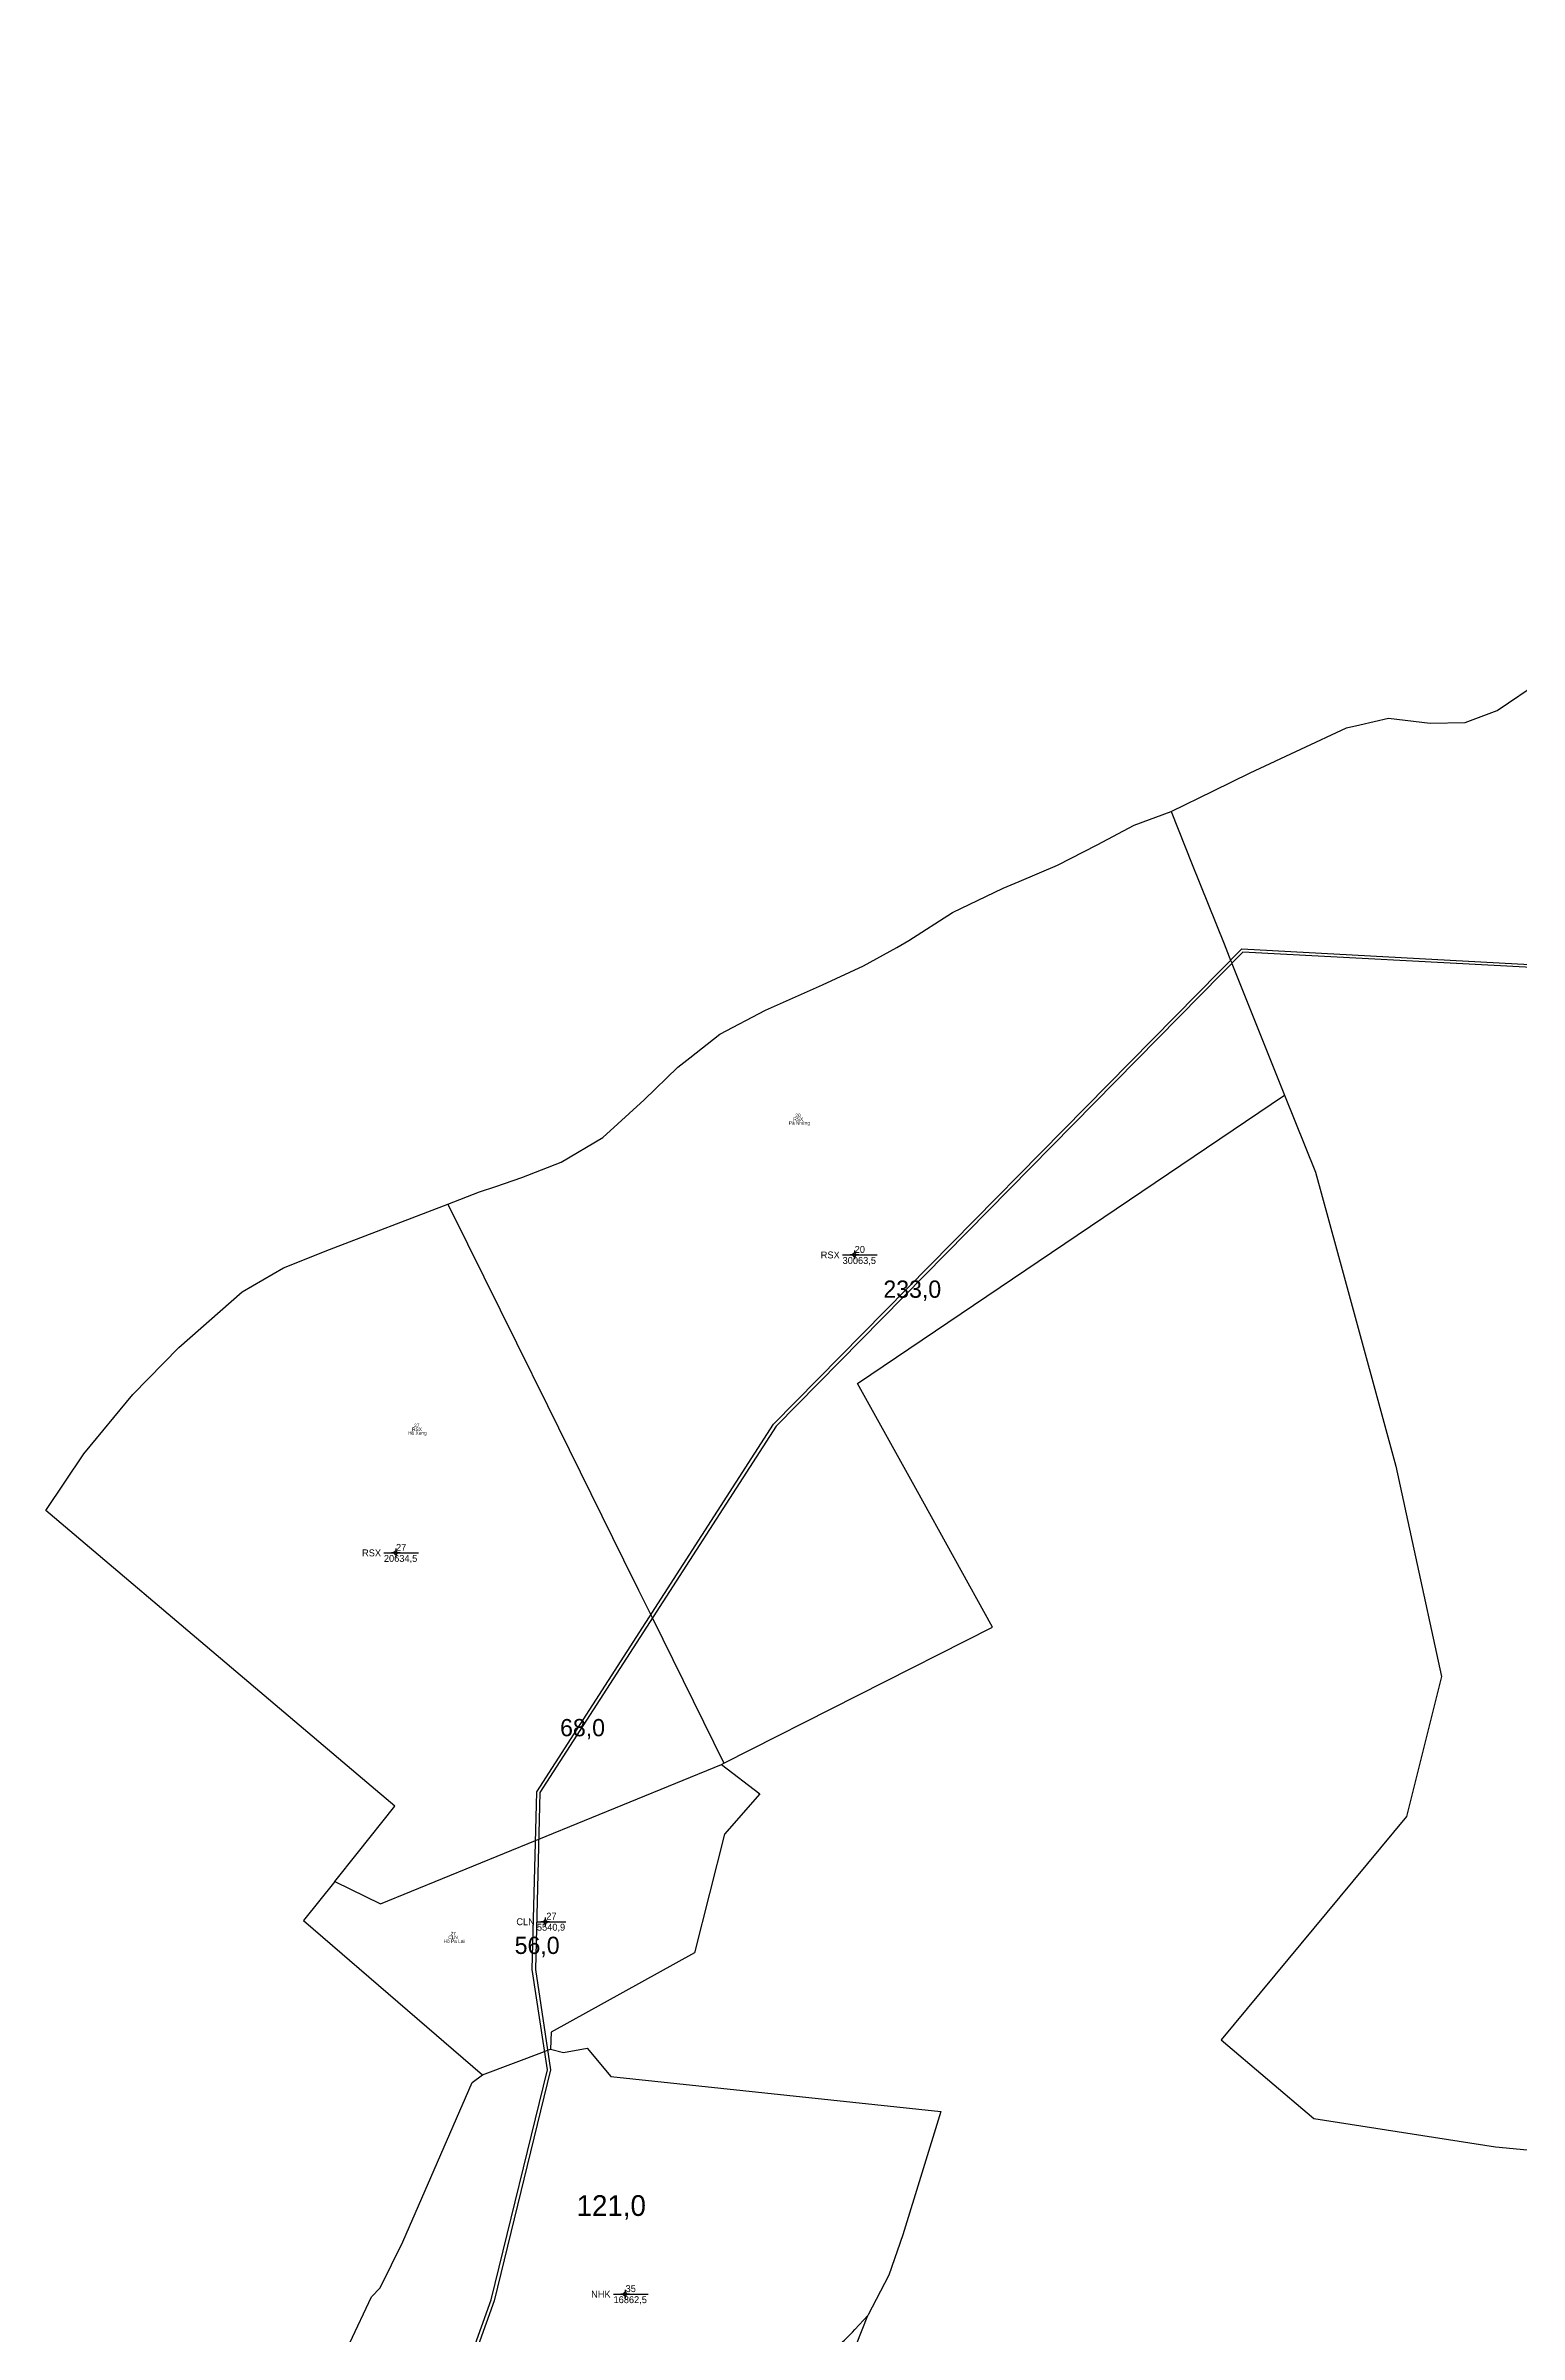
# Model space of a CAD drawing. Extents: x 550269 to 552515, y 1824424 to 1825726.
# Drawn here: x 551560 to 551987, y 1824999 to 1825662 of the extents above; entities that cross this region are included whole.
import ezdxf

# ---------------------------------------------------------------- set-up
doc = ezdxf.new("R2010")
doc.units = 0
for name, color, linetype in [('Level 10', 7, 'Continuous'), ('Level 11', 7, 'Continuous'), ('Level 13', 7, 'Continuous'), ('Level 15', 7, 'Continuous'), ('Level 2', 7, 'Continuous'), ('Level 30', 7, 'Continuous'), ('Level 4', 7, 'Continuous'), ('Level 5', 7, 'Continuous'), ('Level 6', 7, 'Continuous')]:
    doc.layers.add(name, color=color, linetype=linetype)

msp = doc.modelspace()

# ---------------------------------------------------------------- linework, layer by layer
at = {"layer": 'Level 10'}
for p, q in [((551755.65, 1825164.44), (551756.33, 1825164.78)), ((551794.76, 1824996.47), (551798.01, 1825004.85))]:
    msp.add_line(p, q, dxfattribs=at)
for points in [[(551885.83, 1825440.42), (551898.08, 1825446.4), (551908.75, 1825451.64), (551923.41, 1825458.45), (551936.6, 1825464.67), (551940.52, 1825465.56), (551948.8, 1825467.45), (551960.91, 1825466.04), (551971.04, 1825466.22), (551980.25, 1825469.63), (551993.16, 1825478.33), (552001.32, 1825484.81), (552011.48, 1825499.45)], [(551676.38, 1825326.73), (551685.51, 1825330.22), (551690.26, 1825331.83), (551697.82, 1825334.4), (551709.13, 1825338.88), (551721.25, 1825345.96), (551733.22, 1825356.91), (551742.99, 1825366.36), (551746.42, 1825369.07), (551755.11, 1825375.94), (551768.36, 1825382.87), (551784.91, 1825390.17), (551796.79, 1825395.69), (551806.41, 1825401.07), (551809.87, 1825403.01), (551822.57, 1825411.13), (551837.19, 1825418.21), (551841.84, 1825420.17), (551852.98, 1825424.87), (551864.41, 1825430.75), (551875.16, 1825436.42), (551885.83, 1825440.42)], [(551885.83, 1825440.42), (551891.97, 1825425.09), (551901.2, 1825402.06), (551902.68, 1825398.37), (551903.08, 1825397.36), (551903.32, 1825396.76), (551903.45, 1825396.43), (551918.73, 1825358.3)], [(551756.33, 1825164.78), (551834.11, 1825204.18), (551811.87, 1825244.33), (551795.02, 1825274.75), (551918.73, 1825358.3)], [(551918.73, 1825358.3), (551927.67, 1825335.98), (551935.69, 1825306.67), (551950.98, 1825250.77), (551956.17, 1825226.81), (551964.16, 1825189.92), (551954.02, 1825149.34), (551900.32, 1825084.63), (551927.16, 1825061.9), (551979.81, 1825053.63), (552045.88, 1825047.44), (552115.23, 1825036.21), (552156.49, 1825024.66), (552231.17, 1825002.32)], [(551643.63, 1825130.53), (551650.05, 1825138.58), (551660.99, 1825152.3), (551652.86, 1825159.19), (551616.2, 1825190.27), (551559.89, 1825238.01), (551570.95, 1825254.37), (551585.12, 1825271.55), (551598.45, 1825285.16), (551616.78, 1825301.28), (551628.78, 1825308.21), (551642.07, 1825313.61), (551676.38, 1825326.73)], [(551676.38, 1825326.73), (551682.05, 1825315.25), (551696.21, 1825286.57), (551705.19, 1825268.37), (551727.24, 1825223.7), (551731.58, 1825214.92), (551735.11, 1825207.76), (551735.4, 1825207.18), (551735.59, 1825206.8), (551756.33, 1825164.78)], [(551643.63, 1825130.53), (551656.84, 1825124.05), (551701.74, 1825142.4), (551702.66, 1825142.78), (551755.65, 1825164.44)], [(551755.65, 1825164.44), (551766.74, 1825155.9), (551756.53, 1825144.23), (551747.78, 1825109.85), (551706.31, 1825086.84), (551706.04, 1825081.91)], [(551643.63, 1825130.53), (551634.59, 1825119.2), (551686.43, 1825074.48)], [(551686.43, 1825074.48), (551704.39, 1825081.28), (551705.26, 1825081.62), (551706.04, 1825081.91)], [(551706.04, 1825081.91), (551709.89, 1825081.02), (551716.7, 1825082.27), (551723.6, 1825074), (551819.19, 1825063.95), (551808.17, 1825028.21), (551804.09, 1825016.54), (551798.01, 1825004.85)], [(551643.09, 1824982.56), (551647.95, 1824996.87), (551654.25, 1825010.24), (551656.74, 1825012.84), (551663.27, 1825026.2), (551683.38, 1825072.29), (551686.43, 1825074.48)], [(551724.56, 1824919.89), (551744.7, 1824944.84), (551775.59, 1824979.95), (551784.1, 1824991.63), (551791.24, 1824997.7), (551793.52, 1825000), (551794.24, 1825000.72), (551798.01, 1825004.85)]]:
    msp.add_lwpolyline(points, dxfattribs=at)
at = {"layer": 'Level 11'}
for p, q in [((551794.12, 1825312.61), (551793.5, 1825311.98)), ((551794.12, 1825313.23), (551794.12, 1825312.61)), ((551794.75, 1825311.98), (551794.12, 1825312.61)), ((551793.5, 1825311.98), (551792.87, 1825311.98)), ((551793.5, 1825311.98), (551794.12, 1825311.36)), ((551794.12, 1825311.36), (551794.75, 1825311.98)), ((551794.12, 1825311.36), (551794.12, 1825310.73)), ((551795.37, 1825311.98), (551794.75, 1825311.98)), ((551661.26, 1825226.94), (551661.26, 1825226.31)), ((551660.64, 1825225.69), (551660.01, 1825225.69)), ((551661.26, 1825226.31), (551660.64, 1825225.69)), ((551660.64, 1825225.69), (551661.26, 1825225.06)), ((551661.89, 1825225.69), (551661.26, 1825226.31)), ((551661.26, 1825225.06), (551661.89, 1825225.69)), ((551661.26, 1825225.06), (551661.26, 1825224.44)), ((551662.51, 1825225.69), (551661.89, 1825225.69)), ((551703.96, 1825118.87), (551703.33, 1825118.87)), ((551704.58, 1825119.49), (551703.96, 1825118.87)), ((551703.96, 1825118.87), (551704.58, 1825118.24)), ((551704.58, 1825120.12), (551704.58, 1825119.49)), ((551705.21, 1825118.87), (551704.58, 1825119.49)), ((551704.58, 1825118.24), (551705.21, 1825118.87)), ((551704.58, 1825118.24), (551704.58, 1825117.62)), ((551705.83, 1825118.87), (551705.21, 1825118.87)), ((551727.06, 1825011), (551726.44, 1825011)), ((551727.69, 1825011.63), (551727.06, 1825011)), ((551727.06, 1825011), (551727.69, 1825010.38)), ((551727.69, 1825012.25), (551727.69, 1825011.63)), ((551728.31, 1825011), (551727.69, 1825011.63)), ((551727.69, 1825010.38), (551728.31, 1825011)), ((551727.69, 1825010.38), (551727.69, 1825009.75)), ((551728.94, 1825011), (551728.31, 1825011))]:
    msp.add_line(p, q, dxfattribs=at)
for centre in [(551794.12, 1825311.98), (551661.26, 1825225.69), (551704.58, 1825118.87), (551727.69, 1825011)]:
    msp.add_circle(centre, 0.15, dxfattribs=at)
at = {"layer": 'Level 13'}
for p, q in [((551790.69, 1825311.98), (551800.67, 1825311.98)), ((551657.83, 1825225.69), (551667.82, 1825225.69)), ((551702.15, 1825118.87), (551710.57, 1825118.87)), ((551724.34, 1825011), (551734.33, 1825011))]:
    msp.add_line(p, q, dxfattribs=at)
at = {"layer": 'Level 30'}
for points in [[(551674.92, 1824970.27), (551688.92, 1825009.32), (551705.19, 1825075.99), (551700.8, 1825104.99), (551702.09, 1825156.53), (551770.71, 1825262.97), (551906.28, 1825400.61), (551989.76, 1825396.14), (552006.59, 1825430.28), (552057, 1825465.14), (552084.38, 1825501.37), (552079.91, 1825536.28), (552095.84, 1825584.82), (552101.58, 1825615.35), (552104.48, 1825662.2), (552105.31, 1825662.15)], [(552105.31, 1825662.15), (552102.49, 1825615.24), (552096.73, 1825584.59), (552080.85, 1825536.19), (552085.33, 1825501.12), (552057.64, 1825464.47), (552007.31, 1825429.66), (551990.31, 1825395.19), (551906.65, 1825399.68), (551771.43, 1825262.39), (551703, 1825156.25), (551701.72, 1825105.05), (551706.12, 1825075.94), (551689.8, 1825009.05), (551675.88, 1824970.24)]]:
    msp.add_lwpolyline(points, dxfattribs=at)

# ---------------------------------------------------------------- texts
at = {"layer": 'Level 13'}
for s, p in [('20', (551794.19, 1825312.58)), ('27', (551661.34, 1825226.29)), ('27', (551704.87, 1825119.47)), ('35', (551727.84, 1825011.6))]:
    msp.add_text(s, height=2, dxfattribs=at).set_placement(p)
at = {"layer": 'Level 15'}
for s, p in [('20', (551776.99, 1825351.91)), ('Pả Nhêng', (551775.1, 1825349.71)), ('RSX', (551776.42, 1825350.81)), ('Hồ Xeng', (551664.85, 1825259.91)), ('RSX', (551666, 1825261.01)), ('27', (551666.59, 1825262.11)), ('Hồ Pa Lai', (551675.12, 1825112.74)), ('CLN', (551676.48, 1825113.84)), ('27', (551677.13, 1825114.94))]:
    msp.add_text(s, height=1, dxfattribs=at).set_placement(p)
at = {"layer": 'Level 2'}
for s, p in [('RSX', (551784.36, 1825310.98)), ('RSX', (551651.51, 1825224.69)), ('CLN', (551696.19, 1825117.87)), ('NHK', (551717.85, 1825010))]:
    msp.add_text(s, height=2, dxfattribs=at).set_placement(p)
at = {"layer": 'Level 4'}
for s, p in [('30063,5', (551790.69, 1825309.38)), ('20634,5', (551657.83, 1825223.09)), ('5540,9', (551702.15, 1825116.27)), ('16862,5', (551724.34, 1825008.4))]:
    msp.add_text(s, height=2, dxfattribs=at).set_placement(p)
at = {"layer": 'Level 5'}
for s, p in [('233,0', (551802.51, 1825299.58)), ('68,0', (551708.86, 1825172.58)), ('56,0', (551695.71, 1825109.53))]:
    msp.add_text(s, height=5, dxfattribs=at).set_placement(p)
at = {"layer": 'Level 6'}
msp.add_text('121,0', height=6, dxfattribs=at).set_placement((551713.65, 1825033.66))

doc.saveas('drawing.dxf')
